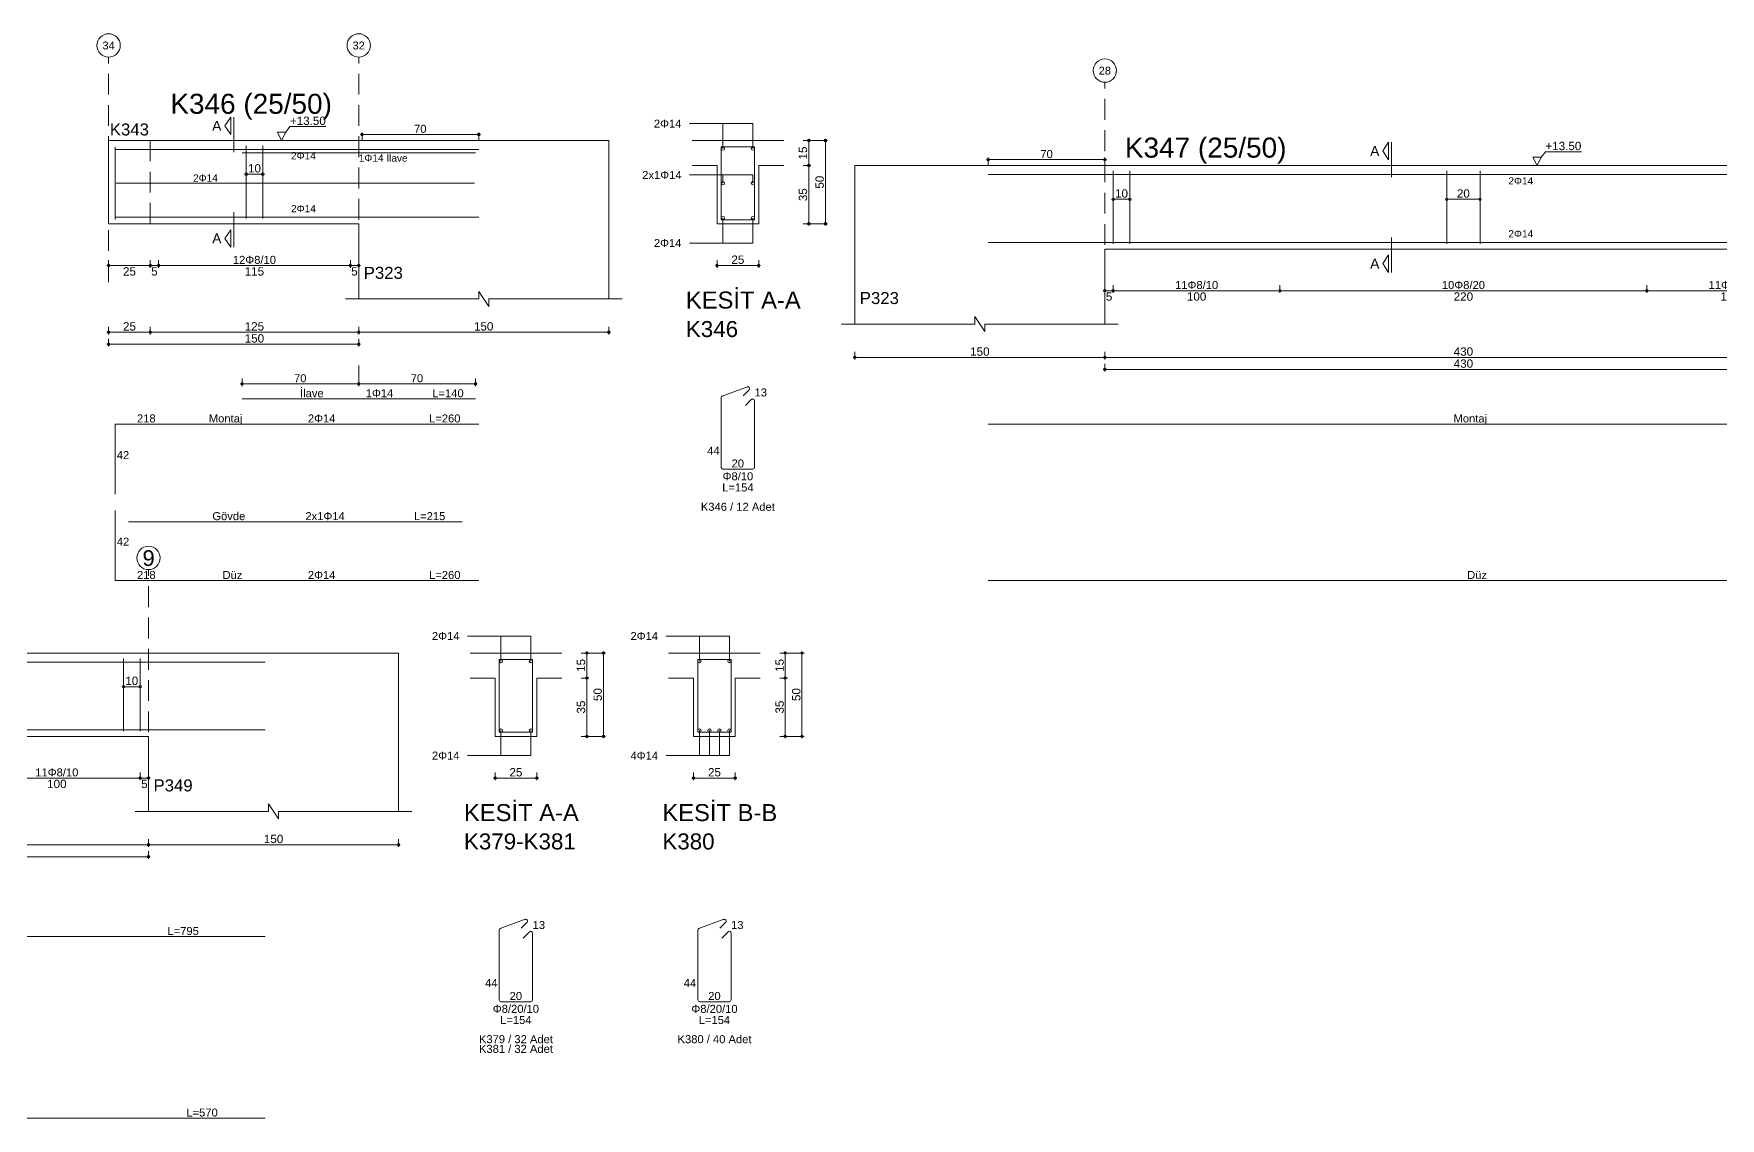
# Model space of a CAD drawing. Header units: millimetres. Extents: x 23801 to 80069, y 9628 to 14137.
# Drawn here: x 77034 to 78551, y 10883 to 11859 of the extents above; entities that cross this region are included whole.
import ezdxf

# ---------------------------------------------------------------- set-up
doc = ezdxf.new("R2010")
doc.units = ezdxf.units.MM
doc.linetypes.add('DASHDOT2', pattern=[12.7, 6.35, -3.175, 0, -3.175])
doc.linetypes.add('DASHED4', pattern=[18.75, 12.5, -6.25])
doc.layers.add('aks', color=251, linetype='DASHDOT2', lineweight=35)
for name, color, linetype in [('Donatı Topl. Uzun. Yazısı', 7, 'Continuous'), ('Donatı Uz. Yazısı', 7, 'Continuous'), ('Donatı Yazısı', 7, 'Continuous'), ('Donatı Çizgisi', 7, 'Continuous'), ('Kiriş', 7, 'Continuous'), ('Standart', 7, 'Continuous'), ('Ölçülendirme', 7, 'Continuous')]:
    doc.layers.add(name, color=color, linetype=linetype)
doc.styles.add('arial_1_18', font='arial.ttf', dxfattribs={"height": 0.2})

# ---------------------------------------------------------------- blocks, each defined once
blk = doc.blocks.new('IDE213Entity7551')
at = {"layer": 'aks', "color": 30, "linetype": 'DASHED4', "lineweight": 5}
for points in [[(21201, 2016.8), (21201, 2151.8)], [(21351, 2016.8), (21351, 2151.8)], [(21351, 1955.8), (21351, 1966.8)]]:
    blk.add_lwpolyline(points, dxfattribs=at)
at = {"layer": 'aks', "color": 1, "linetype": 'Continuous', "lineweight": 5}
for centre in [(21201, 2158.8), (21351, 2158.8)]:
    blk.add_circle(centre, 7, dxfattribs=at)
at = {"layer": 'Donatı Çizgisi', "color": 5, "linetype": 'Continuous', "lineweight": 5}
for points in [[(21205, 2054.4), (21205, 2097.8)], [(21205, 2096.4), (21423, 2096.4)], [(21281, 2094.4), (21421, 2094.4)], [(21283.5, 2055), (21283.5, 2098.6)], [(21293.5, 2055), (21293.5, 2098.6)], [(21568.4, 2054.3), (21568.4, 2097.9)], [(21568.4, 2097.9), (21588.4, 2097.9)], [(21588.4, 2054.3), (21588.4, 2097.9)], [(21205.5, 2076.1), (21420.5, 2076.1)], [(21205, 2055.8), (21423, 2055.8)], [(21568.4, 2054.3), (21588.4, 2054.3)], [(21569, 1948.5), (21584.1, 1954)], [(21581.5, 1948.7), (21585.1, 1952.3)], [(21281, 1946.8), (21421, 1946.8)], [(21568.4, 1905.7), (21568.4, 1947.6)], [(21582.9, 1942.8), (21586.6, 1946.6)], [(21588.4, 1905.7), (21588.4, 1945.8)], [(21205, 1889.7), (21205, 1931.7)], [(21205, 1931.7), (21423, 1931.7)], [(21569.4, 1904.7), (21587.4, 1904.7)], [(21205, 1837.8), (21205, 1879.8)], [(21213, 1873.1), (21413, 1873.1)], [(21205, 1837.8), (21423, 1837.8)]]:
    blk.add_lwpolyline(points, dxfattribs=at)
for centre in [(21569.4, 2096.9), (21587.4, 2096.9), (21569.4, 2076.1), (21587.4, 2076.1), (21569.4, 2055.3), (21587.4, 2055.3)]:
    blk.add_circle(centre, 1, dxfattribs=at)
for centre, start, end in [((21584.4, 1953), 315, 110), ((21569.4, 1947.6), 110, 180), ((21587.4, 1945.8), 0, 135), ((21569.4, 1905.7), 180, 270), ((21587.4, 1905.7), 270, 0)]:
    blk.add_arc(centre, 1.02, start, end, dxfattribs=at)
at = {"layer": 'Kiriş', "color": 1, "linetype": 'DASHED4', "lineweight": 5}
for points in [[(21201, 2051.8), (21201, 2101.8)], [(21226, 2051.8), (21226, 2101.8)]]:
    blk.add_lwpolyline(points, dxfattribs=at)
at = {"layer": 'Kiriş', "color": 1, "linetype": 'Continuous', "lineweight": 5}
for points in [[(21201, 2051.8), (21201, 2101.8)], [(21201, 2101.8), (21501, 2101.8)], [(21501, 2006.8), (21501, 2101.8)], [(21550.9, 2101.8), (21605.9, 2101.8)], [(21550.9, 2086.8), (21565.9, 2086.8)], [(21565.9, 2051.8), (21565.9, 2086.8)], [(21590.9, 2086.8), (21605.9, 2086.8)], [(21590.9, 2051.8), (21590.9, 2086.8)], [(21201, 2051.8), (21351, 2051.8)], [(21351, 2006.8), (21351, 2051.8)], [(21565.9, 2051.8), (21590.9, 2051.8)], [(21343, 2006.8), (21423, 2006.8)], [(21429, 2002.3), (21423, 2011.3)], [(21423, 2006.8), (21423, 2011.3)], [(21429, 2006.8), (21509, 2006.8)], [(21429, 2002.3), (21429, 2006.8)]]:
    blk.add_lwpolyline(points, dxfattribs=at)
at = {"layer": 'Ölçülendirme', "color": 1, "linetype": 'Continuous', "lineweight": 5}
for points in [[(21270.7, 2110.5), (21274.2, 2115.8)], [(21274.2, 2105.3), (21274.2, 2115.8)], [(21276, 2094.8), (21276, 2115.8)], [(21274.2, 2105.3), (21270.7, 2110.5)], [(21304.7, 2101.8), (21302.2, 2106.8)], [(21302.2, 2106.8), (21307.2, 2106.8)], [(21307.2, 2106.8), (21304.7, 2101.8)], [(21307.2, 2106.8), (21309.7, 2110.1)], [(21309.7, 2110.1), (21331.3, 2110.1)], [(21352, 2105.4), (21424, 2105.4)], [(21353, 2102.1), (21353, 2106.6)], [(21423, 2102.1), (21423, 2106.6)], [(21549.4, 2111.9), (21587.4, 2111.9)], [(21569.4, 2096.9), (21569.4, 2111.9)], [(21587.4, 2096.9), (21587.4, 2111.9)], [(21304.7, 2101.8), (21304.7, 2101.8)], [(21617.6, 2101.8), (21632.1, 2101.8)], [(21620.9, 2050.8), (21620.9, 2102.8)], [(21630.9, 2050.8), (21630.9, 2102.8)], [(21617.6, 2086.8), (21622.1, 2086.8)], [(21283.5, 2081.6), (21293.5, 2081.6)], [(21549.4, 2081.1), (21587.4, 2081.1)], [(21569.4, 2076.1), (21569.4, 2081.1)], [(21587.4, 2076.1), (21587.4, 2081.1)], [(21276, 2037.8), (21276, 2058.8)], [(21569.4, 2040.3), (21569.4, 2055.3)], [(21587.4, 2040.3), (21587.4, 2055.3)], [(21270.7, 2043), (21274.2, 2048.3)], [(21274.2, 2037.8), (21274.2, 2048.3)], [(21617.6, 2051.8), (21632.1, 2051.8)], [(21274.2, 2037.8), (21270.7, 2043)], [(21549.4, 2040.3), (21587.4, 2040.3)], [(21200, 2026.8), (21352, 2026.8)], [(21201, 2025.5), (21201, 2030)], [(21226, 2025.5), (21226, 2030)], [(21231, 2025.5), (21231, 2030)], [(21346, 2025.5), (21346, 2030)], [(21351, 2025.5), (21351, 2030)], [(21564.9, 2026.8), (21591.9, 2026.8)], [(21565.9, 2025.5), (21565.9, 2030)], [(21590.9, 2025.5), (21590.9, 2030)], [(21200, 1986.8), (21502, 1986.8)], [(21201, 1985.5), (21201, 1990)], [(21201, 1978.3), (21201, 1982.8)], [(21226, 1985.5), (21226, 1990)], [(21351, 1985.5), (21351, 1990)], [(21351, 1978.3), (21351, 1982.8)], [(21501, 1985.5), (21501, 1990)], [(21200, 1979.6), (21352, 1979.6)], [(21280, 1955.8), (21352, 1955.8)], [(21281, 1954.5), (21281, 1959)], [(21350, 1955.8), (21422, 1955.8)], [(21351, 1954.5), (21351, 1959)], [(21351, 1954.5), (21351, 1959)], [(21421, 1954.5), (21421, 1959)]]:
    blk.add_lwpolyline(points, dxfattribs=at)
for centre in [(21353, 2105.4), (21423, 2105.4), (21620.9, 2101.8), (21630.9, 2101.8), (21620.9, 2086.8), (21283.5, 2081.6), (21293.5, 2081.6), (21620.9, 2051.8), (21630.9, 2051.8), (21201, 2026.8), (21226, 2026.8), (21226, 2026.8), (21231, 2026.8), (21231, 2026.8), (21346, 2026.8), (21346, 2026.8), (21351, 2026.8), (21565.9, 2026.8), (21590.9, 2026.8), (21201, 1986.8), (21226, 1986.8), (21226, 1986.8), (21351, 1986.8), (21351, 1986.8), (21501, 1986.8), (21201, 1979.6), (21351, 1979.6), (21281, 1955.8), (21351, 1955.8), (21351, 1955.8), (21421, 1955.8)]:
    blk.add_circle(centre, 0.75, dxfattribs=at)
at = {"layer": 'aks', "color": 1, "linetype": 'Continuous', "lineweight": 5, "style": 'arial_1_18'}
for s, p in [('34', (21197.3, 2156.4)), ('32', (21347.3, 2156.4))]:
    blk.add_text(s, height=4.73, dxfattribs=at).set_placement(p)
at = {"layer": 'Donatı Topl. Uzun. Yazısı', "color": 1, "linetype": 'Continuous', "lineweight": 5, "style": 'arial_1_18'}
for s, p in [('L=140', (21395.1, 1947.8)), ('L=260', (21393.2, 1932.7)), ('L=154', (21569, 1891.3)), ('L=215', (21384.1, 1874.1)), ('L=260', (21393.2, 1838.8))]:
    blk.add_text(s, height=4.8, dxfattribs=at).set_placement(p)
at = {"layer": 'Donatı Uz. Yazısı', "color": 1, "linetype": 'Continuous', "lineweight": 5, "style": 'arial_1_18'}
for s, p in [('13', (21588.4, 1948.3)), ('218', (21218, 1932.7)), ('42', (21205.9, 1910.7)), ('44', (21560, 1913.4)), ('20', (21574.6, 1905.7)), ('42', (21205.9, 1858.8)), ('218', (21218, 1838.8))]:
    blk.add_text(s, height=4.8, dxfattribs=at).set_placement(p)
at = {"layer": 'Donatı Yazısı', "color": 5, "linetype": 'Continuous', "lineweight": 5, "style": 'arial_1_18'}
for s, height, p in [('2Φ14', 4.8, (21528, 2109.5)), ('1Φ14 İlave', 4.32, (21351, 2089.1)), ('2x1Φ14', 4.8, (21521, 2078.7)), ('2Φ14', 4.8, (21528, 2037.9)), ('1Φ14', 4.8, (21355.2, 1947.8)), ('2Φ14', 4.8, (21320.5, 1932.7)), ('Φ8/10', 4.8, (21569.2, 1898)), ('K346 / 12 Adet', 4.8, (21556.2, 1879.7)), ('2x1Φ14', 4.8, (21319, 1874.1)), ('2Φ14', 4.8, (21320.5, 1838.8))]:
    blk.add_text(s, height=height, dxfattribs=at).set_placement(p)
for p in [(21310.4, 2090.5), (21251.6, 2077.1), (21310.4, 2058.8)]:
    blk.add_text('2Φ14', height=4.32, rotation=360, dxfattribs=at).set_placement(p)
at = {"layer": 'Donatı Yazısı', "color": 1, "linetype": 'Continuous', "lineweight": 5, "style": 'arial_1_18'}
for s, p in [('İlave', (21315.8, 1947.8)), ('Montaj', (21261.1, 1932.7)), ('Gövde', (21263.2, 1874.1)), ('Düz', (21269.3, 1838.8))]:
    blk.add_text(s, height=4.8, dxfattribs=at).set_placement(p)
at = {"layer": 'Kiriş', "color": 1, "linetype": 'Continuous', "lineweight": 5, "style": 'arial_1_18'}
for s, height, p in [('K346 (25/50)', 12, (21238, 2117.8)), ('K343', 7.2, (21201.7, 2104.8)), ('P323', 7.2, (21354, 2018.8)), ('KESİT A-A', 10.2, (21547.2, 2001)), ('K346', 9.6, (21547.2, 1983.9))]:
    blk.add_text(s, height=height, dxfattribs=at).set_placement(p)
at = {"layer": 'Ölçülendirme', "color": 1, "linetype": 'Continuous', "lineweight": 5, "style": 'arial_1_18'}
for s, height, p in [('+13.50', 5, (21309.7, 2111.1)), ('A', 5.95, (21263.1, 2107.6)), ('70', 4.8, (21384.2, 2106.4)), ('A', 5.95, (21263.1, 2040.1)), ('25', 5, (21209.6, 2020.8)), ('5', 5, (21226.5, 2020.8)), ('115', 5, (21282.6, 2020.8)), ('5', 5, (21346.5, 2020.8)), ('25', 5, (21574.5, 2027.8)), ('25', 5, (21209.6, 1987.8)), ('125', 5, (21282.6, 1987.8)), ('150', 5, (21420.1, 1987.8)), ('150', 5, (21282.6, 1980.6))]:
    blk.add_text(s, height=height, dxfattribs=at).set_placement(p)
for s, rotation, p in [('15', 90, (21619.9, 2090.4)), ('10', 360, (21284.6, 2082.6)), ('50', 90, (21629.9, 2072.9)), ('35', 90, (21619.9, 2065.4))]:
    blk.add_text(s, height=5, rotation=rotation, dxfattribs=at).set_placement(p)
at = {"layer": 'Ölçülendirme', "color": 5, "linetype": 'Continuous', "lineweight": 5, "style": 'arial_1_18'}
for s, p in [('12Φ8/10', (21275.5, 2027.8)), ('70', (21312.2, 1956.8)), ('70', (21382.2, 1956.8))]:
    blk.add_text(s, height=4.8, dxfattribs=at).set_placement(p)
blk = doc.blocks.new('IDE213Entity7552')
at = {"layer": 'aks', "color": 30, "linetype": 'DASHED4', "lineweight": 5}
for points in [[(21798.5, 2001.7), (21798.5, 2136.7)], [(22228.5, 2001.7), (22228.5, 2136.7)], [(22513.5, 2001.7), (22513.5, 2136.7)]]:
    blk.add_lwpolyline(points, dxfattribs=at)
at = {"layer": 'aks', "color": 1, "linetype": 'Continuous', "lineweight": 5}
for centre in [(21798.5, 2143.7), (22228.5, 2143.7), (22513.5, 2143.7)]:
    blk.add_circle(centre, 7, dxfattribs=at)
at = {"layer": 'Donatı Çizgisi', "color": 5, "linetype": 'Continuous', "lineweight": 5}
for points in [[(21728.5, 2081.3), (22583.5, 2081.3)], [(21803.5, 2039.9), (21803.5, 2083.5)], [(21813.5, 2039.9), (21813.5, 2083.5)], [(22003.5, 2039.9), (22003.5, 2083.5)], [(22023.5, 2039.9), (22023.5, 2083.5)], [(22213.5, 2039.9), (22213.5, 2083.5)], [(22223.5, 2039.9), (22223.5, 2083.5)], [(22258.5, 2039.9), (22258.5, 2083.5)], [(22268.5, 2039.9), (22268.5, 2083.5)], [(22373.5, 2039.9), (22373.5, 2083.5)], [(22393.5, 2039.9), (22393.5, 2083.5)], [(22498.5, 2039.9), (22498.5, 2083.5)], [(22508.5, 2039.9), (22508.5, 2083.5)], [(22723.8, 2039.2), (22723.8, 2082.8)], [(22723.8, 2082.8), (22743.8, 2082.8)], [(22743.8, 2039.2), (22743.8, 2082.8)], [(21728.5, 2040.7), (22583.5, 2040.7)], [(22723.8, 2039.2), (22743.8, 2039.2)], [(22723.8, 1890.6), (22723.8, 1932.5)], [(22724.5, 1933.4), (22739.5, 1938.9)], [(22736.9, 1933.6), (22740.6, 1937.2)], [(21728.5, 1931.7), (22583.5, 1931.7)], [(22738.3, 1927.7), (22742.1, 1931.5)], [(22743.8, 1890.6), (22743.8, 1930.7)], [(22724.9, 1889.6), (22742.8, 1889.6)], [(21728.5, 1837.9), (22583.5, 1837.9)]]:
    blk.add_lwpolyline(points, dxfattribs=at)
for centre in [(22724.8, 2081.8), (22742.8, 2081.8), (22724.8, 2040.2), (22742.8, 2040.2)]:
    blk.add_circle(centre, 1, dxfattribs=at)
for centre, start, end in [((22724.9, 1932.5), 110, 180), ((22739.9, 1937.9), 315, 110), ((22742.8, 1930.7), 0, 135), ((22724.9, 1890.6), 180, 270), ((22742.8, 1890.6), 270, 0)]:
    blk.add_arc(centre, 1.02, start, end, dxfattribs=at)
at = {"layer": 'Kiriş', "color": 1, "linetype": 'Continuous', "lineweight": 5}
for points in [[(21648.5, 2086.7), (22663.5, 2086.7)], [(21648.5, 1991.7), (21648.5, 2086.7)], [(22663.5, 1991.7), (22663.5, 2086.7)], [(22706.3, 2086.7), (22761.3, 2086.7)], [(22706.3, 2071.7), (22721.3, 2071.7)], [(22721.3, 2036.7), (22721.3, 2071.7)], [(22746.3, 2071.7), (22761.3, 2071.7)], [(22746.3, 2036.7), (22746.3, 2071.7)], [(21798.5, 2036.7), (22228.5, 2036.7)], [(21798.5, 1991.7), (21798.5, 2036.7)], [(22228.5, 1991.7), (22228.5, 2036.7)], [(22253.5, 2036.7), (22513.5, 2036.7)], [(22253.5, 1991.7), (22253.5, 2036.7)], [(22513.5, 1991.7), (22513.5, 2036.7)], [(22721.3, 2036.7), (22746.3, 2036.7)], [(21726.5, 1987.2), (21720.5, 1996.2)], [(21720.5, 1991.7), (21720.5, 1996.2)], [(22244, 1987.2), (22238, 1996.2)], [(22238, 1991.7), (22238, 1996.2)], [(22591.5, 1987.2), (22585.5, 1996.2)], [(22585.5, 1991.7), (22585.5, 1996.2)], [(21640.5, 1991.7), (21720.5, 1991.7)], [(21726.5, 1991.7), (21806.5, 1991.7)], [(21726.5, 1987.2), (21726.5, 1991.7)], [(22220.5, 1991.7), (22238, 1991.7)], [(22244, 1991.7), (22261.5, 1991.7)], [(22244, 1987.2), (22244, 1991.7)], [(22505.5, 1991.7), (22585.5, 1991.7)], [(22591.5, 1991.7), (22671.5, 1991.7)], [(22591.5, 1987.2), (22591.5, 1991.7)]]:
    blk.add_lwpolyline(points, dxfattribs=at)
at = {"layer": 'Ölçülendirme', "color": 1, "linetype": 'Continuous', "lineweight": 5}
for points in [[(21965.2, 2095.5), (21968.7, 2100.7)], [(21968.7, 2090.2), (21965.2, 2095.5)], [(21968.7, 2090.2), (21968.7, 2100.7)], [(21970.5, 2079.7), (21970.5, 2100.7)], [(22060.2, 2091.7), (22062.7, 2095)], [(22062.7, 2095), (22084.3, 2095)], [(22352.2, 2095.5), (22355.7, 2100.7)], [(22355.7, 2090.2), (22352.2, 2095.5)], [(22355.7, 2090.2), (22355.7, 2100.7)], [(22357.5, 2079.7), (22357.5, 2100.7)], [(22413.2, 2091.7), (22415.7, 2095)], [(22415.7, 2095), (22437.3, 2095)], [(22704.8, 2096.8), (22742.8, 2096.8)], [(22724.8, 2081.8), (22724.8, 2096.8)], [(22742.8, 2081.8), (22742.8, 2096.8)], [(21727.5, 2090.3), (21799.5, 2090.3)], [(21728.5, 2087.1), (21728.5, 2091.6)], [(21798.5, 2087.1), (21798.5, 2091.6)], [(22057.7, 2086.7), (22055.2, 2091.7)], [(22055.2, 2091.7), (22060.2, 2091.7)], [(22060.2, 2091.7), (22057.7, 2086.7)], [(22057.7, 2086.7), (22057.7, 2086.7)], [(22410.7, 2086.7), (22408.2, 2091.7)], [(22408.2, 2091.7), (22413.2, 2091.7)], [(22413.2, 2091.7), (22410.7, 2086.7)], [(22410.7, 2086.7), (22410.7, 2086.7)], [(22773.1, 2086.7), (22787.6, 2086.7)], [(22776.3, 2035.7), (22776.3, 2087.7)], [(22786.3, 2035.7), (22786.3, 2087.7)], [(21803.5, 2066.5), (21813.5, 2066.5)], [(22003.5, 2066.5), (22023.5, 2066.5)], [(22213.5, 2066.5), (22223.5, 2066.5)], [(22258.5, 2066.5), (22268.5, 2066.5)], [(22373.5, 2066.5), (22393.5, 2066.5)], [(22498.5, 2066.5), (22508.5, 2066.5)], [(22773.1, 2071.7), (22777.6, 2071.7)], [(21970.5, 2022.7), (21970.5, 2043.7)], [(22357.5, 2022.7), (22357.5, 2043.7)], [(21965.2, 2028), (21968.7, 2033.2)], [(21968.7, 2022.7), (21968.7, 2033.2)], [(22352.2, 2028), (22355.7, 2033.2)], [(22355.7, 2022.7), (22355.7, 2033.2)], [(22724.8, 2025.2), (22724.8, 2040.2)], [(22742.8, 2025.2), (22742.8, 2040.2)], [(22773.1, 2036.7), (22787.6, 2036.7)], [(21968.7, 2022.7), (21965.2, 2028)], [(22355.7, 2022.7), (22352.2, 2028)], [(22704.8, 2025.2), (22742.8, 2025.2)], [(21798.5, 2010.5), (21798.5, 2015)], [(21803.5, 2010.5), (21803.5, 2015)], [(21903.5, 2010.5), (21903.5, 2015)], [(22123.5, 2010.5), (22123.5, 2015)], [(22223.5, 2010.5), (22223.5, 2015)], [(22228.5, 2010.5), (22228.5, 2015)], [(22253.5, 2010.5), (22253.5, 2015)], [(22258.5, 2010.5), (22258.5, 2015)], [(22358.5, 2010.5), (22358.5, 2015)], [(22408.5, 2010.5), (22408.5, 2015)], [(22508.5, 2010.5), (22508.5, 2015)], [(22513.5, 2010.5), (22513.5, 2015)], [(22721.3, 2010.5), (22721.3, 2015)], [(22746.3, 2010.5), (22746.3, 2015)], [(21797.5, 2011.7), (22229.5, 2011.7)], [(22252.5, 2011.7), (22514.5, 2011.7)], [(22720.3, 2011.7), (22747.3, 2011.7)], [(21648.5, 1970.5), (21648.5, 1975)], [(21798.5, 1970.5), (21798.5, 1975)], [(22228.5, 1970.5), (22228.5, 1975)], [(22253.5, 1970.5), (22253.5, 1975)], [(22513.5, 1970.5), (22513.5, 1975)], [(22663.5, 1970.5), (22663.5, 1975)], [(21647.5, 1971.7), (22664.5, 1971.7)], [(21797.5, 1964.5), (22514.5, 1964.5)], [(21798.5, 1963.3), (21798.5, 1967.8)], [(22228.5, 1963.3), (22228.5, 1967.8)], [(22513.5, 1963.3), (22513.5, 1967.8)]]:
    blk.add_lwpolyline(points, dxfattribs=at)
for centre in [(21728.5, 2090.3), (21798.5, 2090.3), (22776.3, 2086.7), (22786.3, 2086.7), (21803.5, 2066.5), (21813.5, 2066.5), (22003.5, 2066.5), (22023.5, 2066.5), (22213.5, 2066.5), (22223.5, 2066.5), (22258.5, 2066.5), (22268.5, 2066.5), (22373.5, 2066.5), (22393.5, 2066.5), (22498.5, 2066.5), (22508.5, 2066.5), (22776.3, 2071.7), (22776.3, 2036.7), (22786.3, 2036.7), (21798.5, 2011.7), (21803.5, 2011.7), (21803.5, 2011.7), (21903.5, 2011.7), (21903.5, 2011.7), (22123.5, 2011.7), (22123.5, 2011.7), (22223.5, 2011.7), (22223.5, 2011.7), (22228.5, 2011.7), (22253.5, 2011.7), (22258.5, 2011.7), (22258.5, 2011.7), (22358.5, 2011.7), (22358.5, 2011.7), (22408.5, 2011.7), (22408.5, 2011.7), (22508.5, 2011.7), (22508.5, 2011.7), (22513.5, 2011.7), (22721.3, 2011.7), (22746.3, 2011.7), (21648.5, 1971.7), (21798.5, 1971.7), (21798.5, 1971.7), (22228.5, 1971.7), (22228.5, 1971.7), (22253.5, 1971.7), (22253.5, 1971.7), (22513.5, 1971.7), (22513.5, 1971.7), (22663.5, 1971.7), (21798.5, 1964.5), (22228.5, 1964.5), (22228.5, 1964.5), (22513.5, 1964.5)]:
    blk.add_circle(centre, 0.75, dxfattribs=at)
at = {"layer": 'aks', "color": 1, "linetype": 'Continuous', "lineweight": 5, "style": 'arial_1_18'}
for s, p in [('28', (21794.8, 2141.3)), ('24', (22224.8, 2141.3)), ('19', (22509.8, 2141.3))]:
    blk.add_text(s, height=4.73, dxfattribs=at).set_placement(p)
at = {"layer": 'Donatı Topl. Uzun. Yazısı', "color": 1, "linetype": 'Continuous', "lineweight": 5, "style": 'arial_1_18'}
for s, p in [('L=855', (22521.9, 1932.7)), ('L=154', (22724.4, 1876.2)), ('L=855', (22521.9, 1838.8))]:
    blk.add_text(s, height=4.8, dxfattribs=at).set_placement(p)
at = {"layer": 'Donatı Uz. Yazısı', "color": 1, "linetype": 'Continuous', "lineweight": 5, "style": 'arial_1_18'}
for s, p in [('13', (22743.8, 1933.2)), ('44', (22715.4, 1898.3)), ('20', (22730.1, 1890.6))]:
    blk.add_text(s, height=4.8, dxfattribs=at).set_placement(p)
at = {"layer": 'Donatı Yazısı', "color": 5, "linetype": 'Continuous', "lineweight": 5, "style": 'arial_1_18'}
for s, p in [('2Φ14', (22683.5, 2094.4)), ('2Φ14', (22683.5, 2022.8)), ('2Φ14', (22181.6, 1932.7)), ('Φ8/20/10', (22720, 1882.9)), ('K347 / 32 Adet', (22711.6, 1864.6)), ('K348 / 23 Adet', (22711.6, 1858.9)), ('2Φ14', (22181.6, 1838.8))]:
    blk.add_text(s, height=4.8, dxfattribs=at).set_placement(p)
for p in [(22040.5, 2075.4), (22410.5, 2075.4), (22040.5, 2043.7), (22410.5, 2043.7)]:
    blk.add_text('2Φ14', height=4.32, rotation=360, dxfattribs=at).set_placement(p)
at = {"layer": 'Donatı Yazısı', "color": 1, "linetype": 'Continuous', "lineweight": 5, "style": 'arial_1_18'}
for s, p in [('Montaj', (22007.6, 1932.7)), ('Düz', (22015.8, 1838.8))]:
    blk.add_text(s, height=4.8, dxfattribs=at).set_placement(p)
at = {"layer": 'Kiriş', "color": 1, "linetype": 'Continuous', "lineweight": 5, "style": 'arial_1_18'}
for s, height, p in [('K347 (25/50)', 12, (21810.5, 2091.5)), ('K348 (25/50)', 12, (22265.5, 2091.5)), ('P323', 7.2, (21651.5, 2003.7)), ('P313', 7.2, (22231.5, 2003.7)), ('P326', 7.2, (22516.5, 2003.7)), ('KESİT A-A', 10.2, (22702.6, 1985.9)), ('K347-K348', 9.6, (22702.6, 1968.8))]:
    blk.add_text(s, height=height, dxfattribs=at).set_placement(p)
at = {"layer": 'Ölçülendirme', "color": 1, "linetype": 'Continuous', "lineweight": 5, "style": 'arial_1_18'}
for s, height, p in [('70', 4.8, (21759.8, 2091.3)), ('A', 5.95, (21957.6, 2092.5)), ('+13.50', 5, (22062.7, 2096)), ('A', 5.95, (22344.6, 2092.5)), ('+13.50', 5, (22415.7, 2096)), ('A', 5.95, (21957.6, 2025)), ('A', 5.95, (22344.6, 2025)), ('25', 5, (22729.9, 2012.7)), ('5', 5, (21799.1, 2005.7)), ('100', 5, (21847.7, 2005.7)), ('220', 5, (22007.7, 2005.7)), ('100', 5, (22167.7, 2005.7)), ('5', 5, (22224.1, 2005.7)), ('5', 5, (22254.1, 2005.7)), ('100', 5, (22302.7, 2005.7)), ('50', 5, (22379.6, 2005.7)), ('100', 5, (22452.7, 2005.7)), ('5', 5, (22509.1, 2005.7)), ('150', 5, (21717.7, 1972.7)), ('430', 5, (22007.7, 1972.7)), ('25', 5, (22237.1, 1972.7)), ('260', 5, (22377.7, 1972.7)), ('150', 5, (22582.7, 1972.7)), ('430', 5, (22007.7, 1965.5)), ('285', 5, (22377.7, 1965.5))]:
    blk.add_text(s, height=height, dxfattribs=at).set_placement(p)
for s, rotation, p in [('15', 90, (22775.4, 2075.3)), ('10', 360, (21804.6, 2067.5)), ('20', 360, (22009.6, 2067.5)), ('10', 360, (22214.6, 2067.5)), ('10', 360, (22259.6, 2067.5)), ('20', 360, (22379.6, 2067.5)), ('10', 360, (22499.6, 2067.5)), ('50', 90, (22785.4, 2057.8)), ('35', 90, (22775.4, 2050.3))]:
    blk.add_text(s, height=5, rotation=rotation, dxfattribs=at).set_placement(p)
at = {"layer": 'Ölçülendirme', "color": 5, "linetype": 'Continuous', "lineweight": 5, "style": 'arial_1_18'}
for s, p in [('11Φ8/10', (21840.6, 2012.7)), ('10Φ8/20', (22000.6, 2012.7)), ('11Φ8/10', (22160.6, 2012.7)), ('11Φ8/10', (22295.6, 2012.7)), ('1Φ8/20', (22372.4, 2012.7)), ('11Φ8/10', (22445.6, 2012.7))]:
    blk.add_text(s, height=4.8, dxfattribs=at).set_placement(p)
blk = doc.blocks.new('IDE213Entity7581')
at = {"layer": 'aks', "color": 30, "linetype": 'DASHED4', "lineweight": 5}
blk.add_lwpolyline([(22291.5, 1678.8), (22291.5, 1813.8)], dxfattribs=at)
at = {"layer": 'aks', "color": 1, "linetype": 'Continuous', "lineweight": 5}
blk.add_circle((22291.5, 1820.8), 7, dxfattribs=at)
at = {"layer": 'Donatı Çizgisi', "color": 5, "linetype": 'Continuous', "lineweight": 5}
for points in [[(22276.5, 1717), (22276.5, 1760.6)], [(22286.5, 1717), (22286.5, 1760.6)], [(20711.5, 1758.4), (22361.5, 1758.4)], [(22501.9, 1716.3), (22501.9, 1760)], [(22501.9, 1760), (22521.9, 1760)], [(22521.9, 1716.3), (22521.9, 1760)], [(22620.9, 1716.3), (22620.9, 1760)], [(22620.9, 1760), (22640.9, 1760)], [(22640.9, 1716.3), (22640.9, 1760)], [(20711.5, 1717.8), (22361.5, 1717.8)], [(22501.9, 1716.3), (22521.9, 1716.3)], [(22620.9, 1716.3), (22640.9, 1716.3)], [(22502.5, 1598.6), (22517.5, 1604.1)], [(22515, 1598.7), (22518.6, 1602.4)], [(22621.6, 1598.6), (22636.6, 1604.1)], [(22634.1, 1598.7), (22637.7, 1602.4)], [(21566.5, 1593.7), (22361.5, 1593.7)], [(22501.9, 1555.8), (22501.9, 1597.6)], [(22516.3, 1592.8), (22520.1, 1596.6)], [(22521.9, 1555.8), (22521.9, 1595.9)], [(22620.9, 1555.8), (22620.9, 1597.6)], [(22635.4, 1592.8), (22639.2, 1596.6)], [(22640.9, 1555.8), (22640.9, 1595.9)], [(22502.9, 1554.7), (22520.8, 1554.7)], [(22622, 1554.7), (22639.9, 1554.7)], [(21791.5, 1484.8), (22361.5, 1484.8)]]:
    blk.add_lwpolyline(points, dxfattribs=at)
for centre in [(22502.9, 1759), (22520.9, 1759), (22621.9, 1759), (22639.9, 1759), (22502.9, 1717.3), (22520.9, 1717.3), (22621.9, 1717.3), (22627.9, 1717.3), (22633.9, 1717.3), (22639.9, 1717.3)]:
    blk.add_circle(centre, 1, dxfattribs=at)
for centre, start, end in [((22502.9, 1597.6), 110, 180), ((22517.9, 1603.1), 315, 110), ((22622, 1597.6), 110, 180), ((22637, 1603.1), 315, 110), ((22520.8, 1595.9), 0, 135), ((22639.9, 1595.9), 0, 135), ((22502.9, 1555.8), 180, 270), ((22520.8, 1555.8), 270, 0), ((22622, 1555.8), 180, 270), ((22639.9, 1555.8), 270, 0)]:
    blk.add_arc(centre, 1.02, start, end, dxfattribs=at)
at = {"layer": 'Kiriş', "color": 1, "linetype": 'Continuous', "lineweight": 5}
for points in [[(20631.5, 1763.8), (22441.5, 1763.8)], [(22441.5, 1668.8), (22441.5, 1763.8)], [(22484.4, 1763.8), (22539.4, 1763.8)], [(22603.4, 1763.8), (22658.4, 1763.8)], [(22484.4, 1748.8), (22499.4, 1748.8)], [(22499.4, 1713.8), (22499.4, 1748.8)], [(22524.4, 1748.8), (22539.4, 1748.8)], [(22524.4, 1713.8), (22524.4, 1748.8)], [(22603.4, 1748.8), (22618.4, 1748.8)], [(22618.4, 1713.8), (22618.4, 1748.8)], [(22643.4, 1748.8), (22658.4, 1748.8)], [(22643.4, 1713.8), (22643.4, 1748.8)], [(21861.5, 1713.8), (22291.5, 1713.8)], [(22291.5, 1668.8), (22291.5, 1713.8)], [(22499.4, 1713.8), (22524.4, 1713.8)], [(22618.4, 1713.8), (22643.4, 1713.8)], [(22369.5, 1664.3), (22363.5, 1673.3)], [(22363.5, 1668.8), (22363.5, 1673.3)], [(22283.5, 1668.8), (22363.5, 1668.8)], [(22369.5, 1668.8), (22449.5, 1668.8)], [(22369.5, 1664.3), (22369.5, 1668.8)]]:
    blk.add_lwpolyline(points, dxfattribs=at)
at = {"layer": 'Ölçülendirme', "color": 1, "linetype": 'Continuous', "lineweight": 5}
for points in [[(22482.9, 1774), (22520.9, 1774)], [(22502.9, 1759), (22502.9, 1774)], [(22520.9, 1759), (22520.9, 1774)], [(22601.9, 1774), (22639.9, 1774)], [(22621.9, 1759), (22621.9, 1774)], [(22639.9, 1759), (22639.9, 1774)], [(22551.1, 1763.8), (22565.6, 1763.8)], [(22554.4, 1712.8), (22554.4, 1764.8)], [(22564.4, 1712.8), (22564.4, 1764.8)], [(22670.2, 1763.8), (22684.7, 1763.8)], [(22673.4, 1712.8), (22673.4, 1764.8)], [(22683.4, 1712.8), (22683.4, 1764.8)], [(22276.5, 1743.6), (22286.5, 1743.6)], [(22551.1, 1748.8), (22555.6, 1748.8)], [(22670.2, 1748.8), (22674.7, 1748.8)], [(22502.9, 1702.3), (22502.9, 1717.3)], [(22520.9, 1702.3), (22520.9, 1717.3)], [(22551.1, 1713.8), (22565.6, 1713.8)], [(22621.9, 1702.3), (22621.9, 1717.3)], [(22627.9, 1702.3), (22627.9, 1717.3)], [(22633.9, 1702.3), (22633.9, 1717.3)], [(22639.9, 1702.3), (22639.9, 1717.3)], [(22670.2, 1713.8), (22684.7, 1713.8)], [(22482.9, 1702.3), (22520.9, 1702.3)], [(22601.9, 1702.3), (22639.9, 1702.3)], [(22286.5, 1687.6), (22286.5, 1692.1)], [(22291.5, 1687.6), (22291.5, 1692.1)], [(22499.4, 1687.6), (22499.4, 1692.1)], [(22524.4, 1687.6), (22524.4, 1692.1)], [(22618.4, 1687.6), (22618.4, 1692.1)], [(22643.4, 1687.6), (22643.4, 1692.1)], [(21860.5, 1688.8), (22292.5, 1688.8)], [(22498.4, 1688.8), (22525.4, 1688.8)], [(22617.4, 1688.8), (22644.4, 1688.8)], [(20630.5, 1648.8), (22442.5, 1648.8)], [(22291.5, 1647.6), (22291.5, 1652.1)], [(22441.5, 1647.6), (22441.5, 1652.1)], [(20780.5, 1641.6), (22292.5, 1641.6)], [(22291.5, 1640.4), (22291.5, 1644.9)]]:
    blk.add_lwpolyline(points, dxfattribs=at)
for centre in [(22554.4, 1763.8), (22564.4, 1763.8), (22673.4, 1763.8), (22683.4, 1763.8), (22276.5, 1743.6), (22286.5, 1743.6), (22554.4, 1748.8), (22673.4, 1748.8), (22554.4, 1713.8), (22564.4, 1713.8), (22673.4, 1713.8), (22683.4, 1713.8), (22286.5, 1688.8), (22286.5, 1688.8), (22291.5, 1688.8), (22499.4, 1688.8), (22524.4, 1688.8), (22618.4, 1688.8), (22643.4, 1688.8), (22291.5, 1648.8), (22291.5, 1648.8), (22441.5, 1648.8), (22291.5, 1641.6)]:
    blk.add_circle(centre, 0.75, dxfattribs=at)
at = {"layer": 'aks', "color": 1, "linetype": 'Continuous', "lineweight": 5, "style": 'arial_1_18'}
blk.add_text('9', height=9.45, dxfattribs=at).set_placement((22287.9, 1816))
at = {"layer": 'Donatı Topl. Uzun. Yazısı', "color": 1, "linetype": 'Continuous', "lineweight": 5, "style": 'arial_1_18'}
for s, p in [('L=795', (22302.9, 1594.7)), ('L=154', (22502.4, 1541.3)), ('L=154', (22621.5, 1541.3)), ('L=570', (22314.2, 1485.8))]:
    blk.add_text(s, height=4.8, dxfattribs=at).set_placement(p)
at = {"layer": 'Donatı Uz. Yazısı', "color": 1, "linetype": 'Continuous', "lineweight": 5, "style": 'arial_1_18'}
for s, p in [('13', (22521.9, 1598.3)), ('13', (22640.9, 1598.3)), ('44', (22493.4, 1563.5)), ('44', (22612.5, 1563.5)), ('20', (22508.1, 1555.7)), ('20', (22627.2, 1555.7))]:
    blk.add_text(s, height=4.8, dxfattribs=at).set_placement(p)
at = {"layer": 'Donatı Yazısı', "color": 5, "linetype": 'Continuous', "lineweight": 5, "style": 'arial_1_18'}
for s, p in [('2Φ14', (22461.5, 1771.6)), ('2Φ14', (22580.6, 1771.6)), ('2Φ14', (22461.5, 1699.9)), ('4Φ14', (22580.6, 1699.9)), ('Φ8/20/10', (22498, 1548)), ('Φ8/20/10', (22617.1, 1548)), ('K379 / 32 Adet', (22489.7, 1529.8)), ('K381 / 32 Adet', (22489.7, 1524)), ('K380 / 40 Adet', (22608.8, 1529.8))]:
    blk.add_text(s, height=4.8, dxfattribs=at).set_placement(p)
at = {"layer": 'Kiriş', "color": 1, "linetype": 'Continuous', "lineweight": 5, "style": 'arial_1_18'}
for s, height, p in [('P349', 7.2, (22294.5, 1680.8)), ('KESİT A-A', 10.2, (22480.7, 1663)), ('KESİT B-B', 10.2, (22599.7, 1663)), ('K379-K381', 9.6, (22480.7, 1646)), ('K380', 9.6, (22599.7, 1646))]:
    blk.add_text(s, height=height, dxfattribs=at).set_placement(p)
at = {"layer": 'Ölçülendirme', "color": 1, "linetype": 'Continuous', "lineweight": 5, "style": 'arial_1_18'}
for s, rotation, p in [('15', 90, (22553.4, 1752.5)), ('15', 90, (22672.5, 1752.5)), ('10', 360, (22277.6, 1744.6)), ('50', 90, (22563.4, 1735)), ('50', 90, (22682.5, 1735)), ('35', 90, (22553.4, 1727.5)), ('35', 90, (22672.5, 1727.5))]:
    blk.add_text(s, height=5, rotation=rotation, dxfattribs=at).set_placement(p)
at = {"layer": 'Ölçülendirme', "color": 5, "linetype": 'Continuous', "lineweight": 5, "style": 'arial_1_18'}
blk.add_text('11Φ8/10', height=4.8, dxfattribs=at).set_placement((22223.6, 1689.8))
at = {"layer": 'Ölçülendirme', "color": 1, "linetype": 'Continuous', "lineweight": 5, "style": 'arial_1_18'}
for s, p in [('25', (22508, 1689.8)), ('25', (22627.1, 1689.8)), ('100', (22230.7, 1682.8)), ('5', (22287.1, 1682.8)), ('150', (22360.7, 1649.8))]:
    blk.add_text(s, height=5, dxfattribs=at).set_placement(p)

msp = doc.modelspace()

# ---------------------------------------------------------------- block references
at = {"layer": 'Standart', "xscale": 1.5, "yscale": 1.5, "zscale": 1.5}
for name, p in [('IDE213Entity7551', (45300.1, 8609.9)), ('IDE213Entity7552', (45300.1, 8609.9)), ('IDE213Entity7581', (43700.2, 8655.8))]:
    msp.add_blockref(name, p, dxfattribs=at)

doc.saveas('drawing.dxf')
